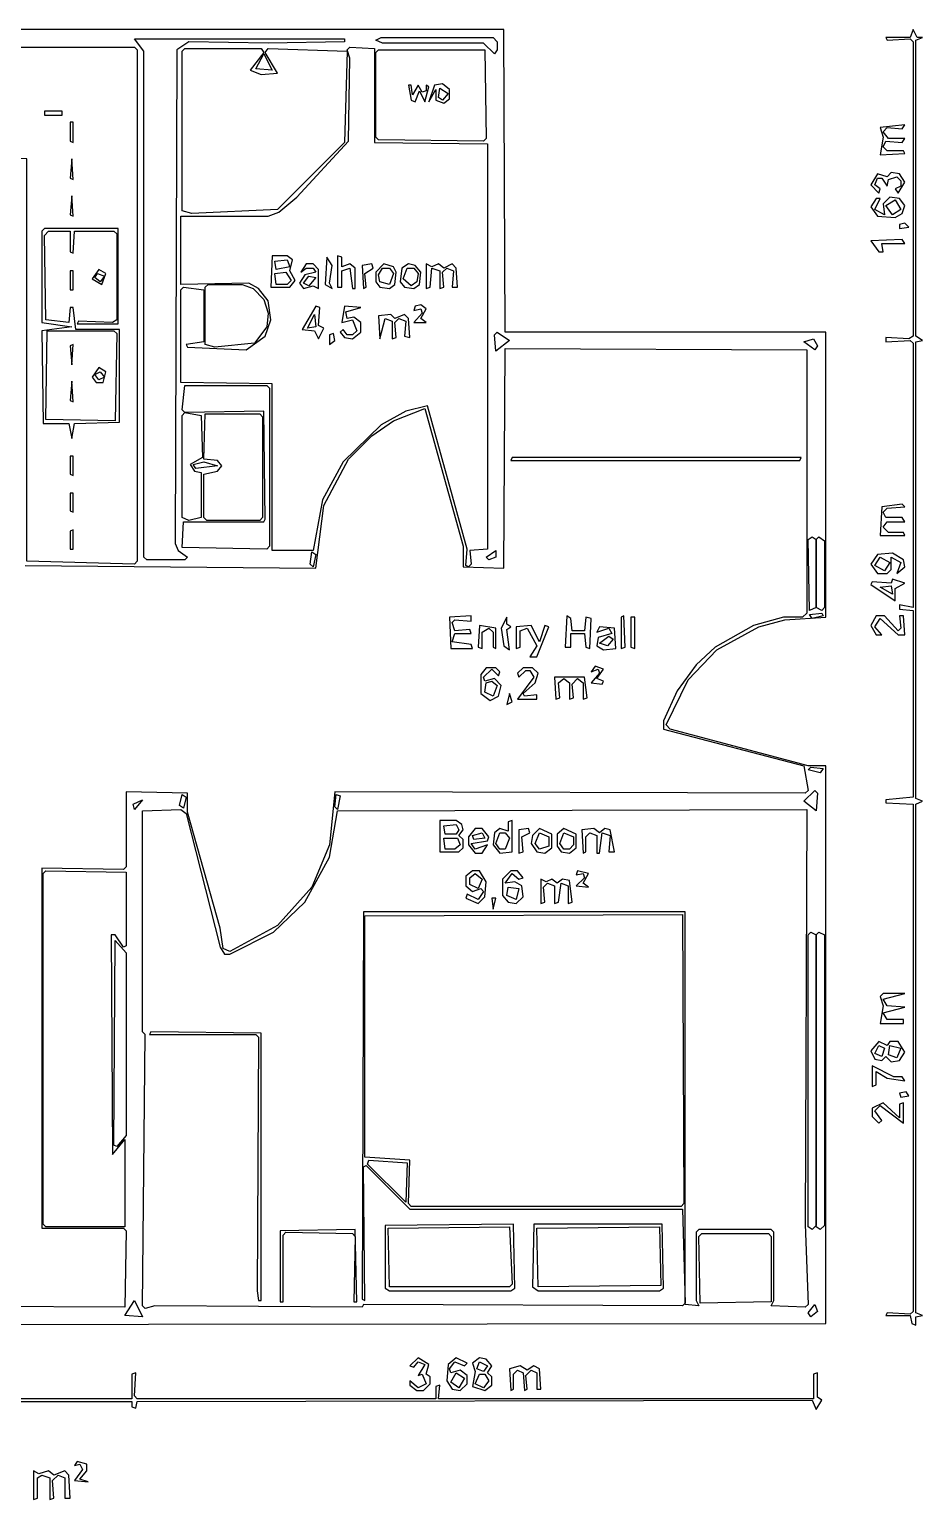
# Model space of a CAD drawing. Header units: metres. Extents: x 0 to 11.2, y 0.3 to 7.9.
# Drawn here: x 6.6 to 11.2, y 0.28 to 7.85 of the extents above; entities that cross this region are included whole.
import ezdxf

# ---------------------------------------------------------------- set-up
doc = ezdxf.new("R2010")
doc.units = ezdxf.units.M
doc.layers.add('A-WALL', color=7, linetype='Continuous')

msp = doc.modelspace()

# ---------------------------------------------------------------- linework, layer by layer
at = {"layer": 'A-WALL'}
for points in [[(0.007025, 5.8448), (0.007025, 1.2083), (0.0281, 1.19425), (1.95295, 1.2083), (1.974025, 1.1802), (10.699075, 1.187225), (10.699075, 4.06045), (10.60775, 4.06045), (9.898225, 4.250125), (9.87715, 4.2712), (9.98955, 4.503025), (10.137075, 4.657575), (10.35485, 4.777), (10.488325, 4.812125), (10.699075, 4.826175), (10.699075, 6.2944), (9.0482, 6.2944), (9.041175, 7.85395), (1.974025, 7.85395), (1.974025, 5.851825)], [(8.21925, 7.804775), (8.21925, 7.790725), (7.82585, 7.7837), (7.4184, 7.790725), (7.355175, 7.748575), (7.34815, 5.205525), (7.3622, 5.1704), (7.411375, 5.135275), (7.397325, 5.121225), (7.200625, 5.121225), (7.186575, 5.135275), (7.186575, 7.74155), (7.1374, 7.804775)], [(8.380825, 7.79775), (8.408925, 7.8118), (8.984975, 7.8118), (9.00605, 7.790725), (9.00605, 7.748575), (8.992, 7.7275), (8.9358, 7.7837), (8.41595, 7.7837)], [(11.148675, 7.85395), (11.134625, 7.8118), (11.008175, 7.8118), (11.0152, 7.79775), (11.134625, 7.804775), (11.148675, 7.790725), (11.148675, 6.273325), (11.1276, 6.259275), (11.008175, 6.2663), (11.008175, 6.245225), (11.134625, 6.25225), (11.148675, 6.2382), (11.148675, 4.87535), (11.078425, 4.8894), (11.078425, 4.868325), (11.148675, 4.8613), (11.148675, 3.898875), (11.008175, 3.884825), (11.008175, 3.870775), (11.148675, 3.86375), (11.148675, 1.25045), (11.134625, 1.2364), (11.0152, 1.243425), (11.008175, 1.229375), (11.134625, 1.229375), (11.14165, 1.187225), (11.162725, 1.1802), (11.162725, 1.22235), (11.19785, 1.229375), (11.162725, 1.243425), (11.162725, 3.86375), (11.19785, 3.8778), (11.162725, 3.89185), (11.162725, 6.245225), (11.19785, 6.25225), (11.162725, 6.273325), (11.162725, 7.79775), (11.19785, 7.8118), (11.16975, 7.8118)], [(6.30845, 7.762625), (7.1374, 7.762625), (7.15145, 7.748575), (7.15145, 5.1142), (7.1374, 5.10015), (6.582425, 5.1142), (6.582425, 7.186575), (6.2944, 7.200625), (6.301425, 7.40435), (6.385725, 7.4184), (6.385725, 7.43245), (6.315475, 7.425425), (6.301425, 7.439475)], [(8.24735, 7.762625), (8.3738, 7.7556), (8.3738, 7.270875), (8.956875, 7.26385), (8.956875, 5.177425), (8.86555, 5.1704), (8.872575, 5.10015), (8.858525, 5.0861), (8.844475, 5.093125), (8.8515, 5.177425), (8.647775, 5.91505), (8.535375, 5.88695), (8.408925, 5.8167), (8.212225, 5.627025), (8.10685, 5.430325), (8.057675, 5.1704), (7.846925, 5.1704), (7.846925, 6.02745), (7.37625, 6.034475), (7.37625, 6.512175), (7.3903, 6.526225), (7.495675, 6.512175), (7.495675, 6.245225), (7.40435, 6.231175), (7.411375, 6.217125), (7.71345, 6.203075), (7.8118, 6.273325), (7.8399, 6.357625), (7.82585, 6.455975), (7.776675, 6.5192), (7.7275, 6.5473), (7.37625, 6.540275), (7.37625, 6.891525), (7.82585, 6.891525), (7.88205, 6.9126), (7.973375, 6.989875), (8.240325, 7.2779), (8.24735, 7.706425), (8.2333, 7.748575)], [(7.397325, 7.7556), (7.790725, 7.7556), (7.804775, 7.734525), (7.734525, 7.6432), (7.790725, 7.622125), (7.875025, 7.62915), (7.8118, 7.734525), (7.82585, 7.7556), (8.2333, 7.74155), (8.21925, 7.270875), (7.875025, 6.92665), (7.43245, 6.905575), (7.383275, 6.919625), (7.383275, 7.74155)], [(7.804775, 7.7275), (7.846925, 7.6432), (7.762625, 7.650225)], [(8.380825, 7.734525), (8.394875, 7.748575), (8.942825, 7.748575), (8.94985, 7.29195), (8.9358, 7.2779), (8.394875, 7.284925), (8.380825, 7.298975)], [(8.549425, 7.565925), (8.563475, 7.48865), (8.58455, 7.481625), (8.605625, 7.537825), (8.633725, 7.481625), (8.6548, 7.5589), (8.64075, 7.565925), (8.64075, 7.537825), (8.619675, 7.5308), (8.5986, 7.565925), (8.5705, 7.51675), (8.563475, 7.565925)], [(8.760175, 7.54485), (8.72505, 7.57295), (8.6829, 7.565925), (8.6548, 7.481625), (8.689925, 7.54485), (8.689925, 7.48865), (8.732075, 7.4746), (8.760175, 7.495675)], [(8.711, 7.551875), (8.75315, 7.523775), (8.72505, 7.48865), (8.703975, 7.5027)], [(6.67375, 7.43245), (6.67375, 7.411375), (6.765075, 7.411375), (6.765075, 7.43245)], [(6.807225, 7.37625), (6.807225, 7.2779), (6.821275, 7.270875), (6.821275, 7.37625)], [(11.106525, 7.3622), (10.980075, 7.34815), (10.994125, 7.298975), (10.980075, 7.20765), (11.106525, 7.214675), (11.0995, 7.228725), (11.0152, 7.228725), (10.994125, 7.2498), (11.008175, 7.2779), (11.092475, 7.270875), (11.106525, 7.29195), (11.022225, 7.29195), (10.994125, 7.327075), (11.0152, 7.34815), (11.092475, 7.341125)], [(6.81425, 7.186575), (6.807225, 7.088225), (6.821275, 7.0812)], [(11.106525, 7.06715), (11.078425, 7.1093), (11.036275, 7.116325), (11.0152, 7.09525), (10.966025, 7.1093), (10.9309, 7.0531), (10.97305, 7.01095), (10.980075, 7.032025), (10.951975, 7.0531), (10.966025, 7.088225), (10.9871, 7.088225), (11.0152, 7.046075), (11.022225, 7.0812), (11.064375, 7.09525), (11.08545, 7.074175), (11.08545, 7.046075), (11.05735, 7.032025), (11.0714, 7.01095)], [(6.81425, 6.9969), (6.807225, 6.89855), (6.821275, 6.891525)], [(11.106525, 6.947725), (11.078425, 6.98285), (11.02925, 6.989875), (10.994125, 6.95475), (11.00115, 6.89855), (10.951975, 6.92665), (10.980075, 6.98285), (10.959, 6.98285), (10.9309, 6.9407), (10.966025, 6.891525), (11.05735, 6.8845), (11.092475, 6.905575)], [(11.05735, 6.975825), (11.08545, 6.92665), (11.0433, 6.89855), (11.008175, 6.947725)], [(7.0531, 6.8283), (6.67375, 6.8283), (6.6597, 6.81425), (6.6597, 6.343575), (6.81425, 6.3225), (6.6597, 6.301425), (6.666725, 5.823725), (6.8002, 5.823725), (6.81425, 5.74645), (6.8283, 5.823725), (7.060125, 5.83075), (7.060125, 6.30845), (6.835325, 6.30845), (6.821275, 6.42085), (6.807225, 6.42085), (6.8002, 6.343575), (6.680775, 6.357625), (6.67375, 6.793175), (6.694825, 6.81425), (6.807225, 6.81425), (6.807225, 6.708875), (6.821275, 6.70185), (6.8283, 6.81425), (7.032025, 6.81425), (7.046075, 6.8002), (7.046075, 6.357625), (7.025, 6.343575), (6.849375, 6.3506), (6.84235, 6.33655), (7.0531, 6.33655)], [(11.078425, 6.849375), (11.078425, 6.8283), (11.1276, 6.835325), (11.106525, 6.8564)], [(10.9309, 6.765075), (10.97305, 6.708875), (10.994125, 6.708875), (10.9871, 6.751025), (11.106525, 6.751025), (11.092475, 6.7721)], [(7.846925, 6.6878), (7.8399, 6.526225), (7.93825, 6.526225), (7.96635, 6.56135), (7.93825, 6.610525), (7.9523, 6.666725), (7.9242, 6.6878)], [(7.860975, 6.6597), (7.9242, 6.666725), (7.93825, 6.6316), (7.868, 6.61755)], [(8.127925, 6.680775), (8.1209, 6.540275), (8.156025, 6.5192), (8.141975, 6.5473), (8.156025, 6.638625)], [(8.184125, 6.6878), (8.184125, 6.526225), (8.2052, 6.526225), (8.2052, 6.610525), (8.24735, 6.624575), (8.2614, 6.5192), (8.27545, 6.5192), (8.27545, 6.624575), (8.24735, 6.64565), (8.2052, 6.6316), (8.2052, 6.680775)], [(6.807225, 6.610525), (6.807225, 6.512175), (6.821275, 6.512175), (6.821275, 6.610525)], [(6.95475, 6.61755), (6.919625, 6.568375), (6.9688, 6.540275), (6.989875, 6.596475)], [(6.947725, 6.596475), (6.98285, 6.582425), (6.961775, 6.554325), (6.933675, 6.5754)], [(7.860975, 6.596475), (7.917175, 6.6035), (7.945275, 6.56135), (7.9242, 6.540275), (7.868, 6.540275)], [(8.02255, 6.64565), (7.99445, 6.6035), (8.02255, 6.624575), (8.057675, 6.624575), (8.071725, 6.6035), (8.015525, 6.58945), (7.987425, 6.5473), (8.0085, 6.5192), (8.057675, 6.53325), (8.085775, 6.5192), (8.085775, 6.61755), (8.057675, 6.64565)], [(8.35975, 6.64565), (8.310575, 6.638625), (8.3176, 6.5192), (8.33165, 6.526225), (8.324625, 6.596475), (8.366775, 6.624575)], [(8.422975, 6.64565), (8.380825, 6.6035), (8.380825, 6.554325), (8.4019, 6.526225), (8.451075, 6.5192), (8.479175, 6.540275), (8.4862, 6.6035), (8.47215, 6.6316)], [(8.41595, 6.624575), (8.451075, 6.624575), (8.47215, 6.596475), (8.451075, 6.540275), (8.4019, 6.554325), (8.394875, 6.58945)], [(8.549425, 6.64565), (8.5143, 6.624575), (8.507275, 6.554325), (8.52835, 6.526225), (8.577525, 6.5192), (8.605625, 6.540275), (8.61265, 6.6035), (8.58455, 6.638625)], [(8.5424, 6.624575), (8.577525, 6.624575), (8.5986, 6.596475), (8.591575, 6.554325), (8.563475, 6.53325), (8.521325, 6.568375)], [(8.64075, 6.64565), (8.64075, 6.5192), (8.661825, 6.526225), (8.66885, 6.624575), (8.711, 6.610525), (8.711, 6.5192), (8.732075, 6.526225), (8.72505, 6.6035), (8.746125, 6.624575), (8.78125, 6.610525), (8.774225, 6.526225), (8.802325, 6.526225), (8.7953, 6.624575), (8.774225, 6.64565), (8.732075, 6.624575), (8.703975, 6.64565), (8.66885, 6.6316)], [(7.51675, 6.540275), (7.692375, 6.540275), (7.748575, 6.5192), (7.804775, 6.463), (7.82585, 6.39275), (7.818825, 6.3225), (7.7556, 6.2382), (7.551875, 6.217125), (7.5027, 6.231175), (7.5027, 6.526225)], [(8.0085, 6.5473), (8.0366, 6.582425), (8.071725, 6.5754), (8.0366, 6.53325)], [(8.071725, 6.427875), (8.001475, 6.30845), (8.0647, 6.301425), (8.085775, 6.259275), (8.113875, 6.315475), (8.085775, 6.329525), (8.0928, 6.42085)], [(8.0647, 6.385725), (8.071725, 6.3225), (8.029575, 6.315475)], [(8.21925, 6.427875), (8.2052, 6.343575), (8.2614, 6.357625), (8.282475, 6.301425), (8.2614, 6.28035), (8.2333, 6.28035), (8.212225, 6.30845), (8.198175, 6.2944), (8.21925, 6.2663), (8.2614, 6.259275), (8.30355, 6.2944), (8.30355, 6.343575), (8.268425, 6.371675), (8.2333, 6.36465), (8.226275, 6.399775), (8.30355, 6.42085)], [(8.394875, 6.3787), (8.4019, 6.259275), (8.43, 6.36465), (8.465125, 6.3506), (8.465125, 6.259275), (8.4862, 6.2663), (8.479175, 6.343575), (8.50025, 6.36465), (8.535375, 6.3506), (8.52835, 6.273325), (8.55645, 6.2663), (8.549425, 6.36465), (8.52835, 6.385725), (8.479175, 6.36465), (8.4581, 6.385725)], [(8.58455, 6.427875), (8.577525, 6.4068), (8.61265, 6.413825), (8.619675, 6.39275), (8.577525, 6.343575), (8.64075, 6.343575), (8.61265, 6.36465), (8.64075, 6.413825), (8.61265, 6.4349)], [(6.6878, 6.301425), (7.032025, 6.301425), (7.046075, 6.287375), (7.03905, 5.837775), (6.680775, 5.8448)], [(8.16305, 6.287375), (8.141975, 6.28035), (8.141975, 6.231175), (8.170075, 6.25225)], [(9.00605, 6.2944), (9.069275, 6.25225), (8.999025, 6.19605), (8.992, 6.28035)], [(6.821275, 6.231175), (6.807225, 6.22415), (6.81425, 6.1258)], [(10.586675, 6.245225), (10.63585, 6.259275), (10.656925, 6.22415), (10.642875, 6.203075)], [(6.95475, 6.11175), (6.919625, 6.062575), (6.9407, 6.034475), (6.975825, 6.034475), (6.989875, 6.090675)], [(6.933675, 6.076625), (6.961775, 6.090675), (6.98285, 6.062575), (6.95475, 6.048525)], [(6.81425, 6.0415), (6.807225, 5.94315), (6.821275, 5.936125)], [(7.397325, 6.020425), (7.818825, 6.020425), (7.832875, 6.006375), (7.832875, 5.191475), (7.818825, 5.177425), (7.383275, 5.18445), (7.3903, 5.317925), (7.804775, 5.317925), (7.8118, 5.331975), (7.804775, 5.88695), (7.397325, 5.879925), (7.383275, 5.893975)], [(7.397325, 5.879925), (7.481625, 5.865875), (7.48865, 5.6481), (7.425425, 5.612975), (7.4465, 5.57785), (7.481625, 5.570825), (7.481625, 5.339), (7.4184, 5.32495), (7.383275, 5.339), (7.383275, 5.865875)], [(7.5027, 5.8729), (7.7837, 5.8729), (7.79775, 5.85885), (7.79775, 5.339), (7.7837, 5.32495), (7.509725, 5.32495), (7.495675, 5.339), (7.495675, 5.5638), (7.565925, 5.57785), (7.587, 5.60595), (7.565925, 5.63405), (7.495675, 5.641075)], [(6.807225, 5.655125), (6.807225, 5.5638), (6.821275, 5.556775), (6.821275, 5.655125)], [(7.439475, 5.612975), (7.495675, 5.627025), (7.565925, 5.60595), (7.453525, 5.5919)], [(9.0763, 5.63405), (10.5656, 5.63405), (10.572625, 5.6481), (9.083325, 5.6481)], [(6.807225, 5.46545), (6.807225, 5.374125), (6.821275, 5.3671), (6.821275, 5.46545)], [(10.9871, 5.3952), (10.980075, 5.247675), (11.106525, 5.247675), (11.0995, 5.261725), (11.022225, 5.261725), (10.994125, 5.289825), (11.0152, 5.317925), (11.106525, 5.317925), (11.092475, 5.339), (11.008175, 5.339), (10.994125, 5.3671), (11.0152, 5.388175), (11.106525, 5.3952), (11.092475, 5.40925)], [(6.821275, 5.275775), (6.807225, 5.26875), (6.807225, 5.177425), (6.821275, 5.177425)], [(10.628825, 5.24065), (10.6499, 5.2266), (10.6499, 4.87535), (10.614775, 4.8613), (10.60775, 5.2266)], [(10.66395, 5.24065), (10.69205, 5.219575), (10.69205, 4.87535), (10.678, 4.8613), (10.6499, 4.87535), (10.6499, 5.2266)], [(8.05065, 5.163375), (8.071725, 5.149325), (8.057675, 5.0861), (8.043625, 5.10015)], [(8.999025, 5.1704), (8.999025, 5.135275), (8.9639, 5.121225), (8.94985, 5.135275)], [(10.9309, 5.10015), (10.966025, 5.050975), (11.0152, 5.050975), (11.036275, 5.07205), (11.036275, 5.135275), (11.08545, 5.107175), (11.064375, 5.050975), (11.106525, 5.0861), (11.0995, 5.121225), (11.0433, 5.15635), (10.966025, 5.149325)], [(10.980075, 5.135275), (11.02925, 5.107175), (11.00115, 5.065025), (10.951975, 5.093125)], [(11.106525, 5.0018), (11.0433, 5.022875), (11.036275, 5.0018), (10.937925, 5.008825), (10.9309, 4.994775), (11.05735, 4.910475), (11.05735, 4.9737)], [(10.980075, 4.980725), (11.036275, 4.98775), (11.0433, 4.9456)], [(10.614775, 4.840225), (10.678, 4.84725), (10.685025, 4.8332), (10.628825, 4.81915)], [(8.872575, 4.8332), (8.760175, 4.826175), (8.7672, 4.6646), (8.8796, 4.6646), (8.872575, 4.685675), (8.774225, 4.699725), (8.788275, 4.741875), (8.872575, 4.741875), (8.86555, 4.76295), (8.788275, 4.755925), (8.774225, 4.798075), (8.788275, 4.812125), (8.872575, 4.8051)], [(8.914725, 4.784025), (8.9077, 4.671625), (8.928775, 4.6646), (8.928775, 4.7489), (8.9639, 4.769975), (8.984975, 4.7489), (8.984975, 4.671625), (8.999025, 4.6646), (8.999025, 4.769975)], [(9.055225, 4.826175), (9.027125, 4.769975), (9.041175, 4.67865), (9.069275, 4.657575), (9.055225, 4.76295), (9.0763, 4.777), (9.055225, 4.79105)], [(9.1044, 4.777), (9.1044, 4.6646), (9.125475, 4.671625), (9.125475, 4.755925), (9.1606, 4.769975), (9.209775, 4.67865), (9.17465, 4.62245), (9.209775, 4.62245), (9.273, 4.777), (9.251925, 4.784025), (9.223825, 4.699725), (9.181675, 4.784025)], [(9.364325, 4.8332), (9.3573, 4.671625), (9.3854, 4.671625), (9.3854, 4.741875), (9.45565, 4.741875), (9.462675, 4.671625), (9.48375, 4.6646), (9.490775, 4.81915), (9.462675, 4.826175), (9.45565, 4.755925), (9.392425, 4.755925), (9.3854, 4.81915)], [(9.532925, 4.777), (9.518875, 4.7489), (9.5821, 4.769975), (9.59615, 4.741875), (9.5259, 4.7208), (9.518875, 4.67865), (9.554, 4.657575), (9.617225, 4.6646), (9.6102, 4.769975)], [(9.659375, 4.8332), (9.645325, 4.826175), (9.645325, 4.6646), (9.6664, 4.671625)], [(9.6945, 4.826175), (9.6945, 4.671625), (9.715575, 4.6646), (9.715575, 4.826175)], [(10.9309, 4.784025), (10.959, 4.73485), (10.9871, 4.73485), (10.951975, 4.777), (10.980075, 4.81915), (11.0714, 4.73485), (11.106525, 4.73485), (11.0995, 4.8332), (11.078425, 4.8332), (11.08545, 4.769975), (11.0714, 4.755925), (11.00115, 4.8332), (10.959, 4.8332)], [(9.603175, 4.713775), (9.575075, 4.67865), (9.532925, 4.6927), (9.5821, 4.727825)], [(8.999025, 4.56625), (8.94985, 4.56625), (8.92175, 4.531125), (8.92175, 4.432775), (8.970925, 4.39765), (9.013075, 4.418725), (9.027125, 4.474925), (8.992, 4.51005), (8.942825, 4.496), (8.9358, 4.517075), (8.97795, 4.559225), (9.013075, 4.5241), (9.0201, 4.545175)], [(9.139525, 4.56625), (9.111425, 4.53815), (9.11845, 4.517075), (9.153575, 4.5522), (9.17465, 4.5522), (9.195725, 4.517075), (9.111425, 4.404675), (9.209775, 4.404675), (9.209775, 4.42575), (9.14655, 4.418725), (9.139525, 4.432775), (9.20275, 4.488975), (9.2168, 4.53815), (9.1887, 4.56625)], [(9.51185, 4.573275), (9.490775, 4.545175), (9.5259, 4.559225), (9.532925, 4.53815), (9.490775, 4.488975), (9.546975, 4.48195), (9.554, 4.496), (9.518875, 4.51005), (9.554, 4.559225)], [(8.94985, 4.488975), (8.97795, 4.496), (9.00605, 4.474925), (8.984975, 4.418725), (8.942825, 4.4398)], [(9.3011, 4.517075), (9.308125, 4.404675), (9.3292, 4.4117), (9.322175, 4.488975), (9.350275, 4.51005), (9.378375, 4.488975), (9.378375, 4.404675), (9.39945, 4.4117), (9.392425, 4.48195), (9.420525, 4.51005), (9.448625, 4.488975), (9.448625, 4.404675), (9.4697, 4.4117), (9.45565, 4.517075)], [(9.069275, 4.432775), (9.055225, 4.376575), (9.083325, 4.390625)], [(10.60775, 4.039375), (10.6218, 4.053425), (10.685025, 4.0464), (10.670975, 4.025325)], [(7.17955, 3.884825), (7.1374, 3.83565), (7.130375, 3.86375)], [(7.383275, 3.912925), (7.40435, 3.898875), (7.3903, 3.842675), (7.369225, 3.856725)], [(8.1771, 3.912925), (8.198175, 3.9059), (8.184125, 3.83565), (8.170075, 3.8497)], [(10.642875, 3.934), (10.656925, 3.91995), (10.6499, 3.828625), (10.586675, 3.8778)], [(7.17955, 3.828625), (7.37625, 3.83565), (7.40435, 3.814575), (7.579975, 3.126125), (7.60105, 3.091), (7.62915, 3.091), (7.85395, 3.2034), (8.015525, 3.35795), (8.141975, 3.589775), (8.184125, 3.828625), (10.600725, 3.83565), (10.5937, 1.70005), (10.60775, 1.285575), (10.5937, 1.271525), (10.418075, 1.27855), (10.432125, 1.30665), (10.432125, 1.6579), (10.418075, 1.67195), (10.04575, 1.67195), (10.0317, 1.6579), (10.0317, 1.30665), (10.04575, 1.27855), (9.9755, 1.285575), (9.9755, 3.308775), (8.3176, 3.308775), (8.310575, 1.313675), (8.324625, 1.30665), (8.3176, 1.9951), (8.33165, 2.002125), (8.55645, 1.777325), (9.96145, 1.777325), (9.9755, 1.2926), (9.96145, 1.27855), (8.3176, 1.285575), (8.310575, 1.271525), (7.242775, 1.27855), (7.1936, 1.2645), (7.17955, 1.27855), (7.1936, 2.676525), (7.17955, 2.690575)], [(8.711, 3.77945), (8.711, 3.617875), (8.80935, 3.617875), (8.830425, 3.63895), (8.830425, 3.6811), (8.80935, 3.702175), (8.830425, 3.730275), (8.8234, 3.758375), (8.7953, 3.77945)], [(8.732075, 3.75135), (8.7953, 3.758375), (8.80935, 3.730275), (8.7953, 3.7092), (8.7391, 3.7092)], [(8.89365, 3.7373), (8.858525, 3.69515), (8.858525, 3.653), (8.89365, 3.61085), (8.928775, 3.61085), (8.956875, 3.653), (8.89365, 3.631925), (8.872575, 3.660025), (8.956875, 3.674075), (8.9639, 3.69515), (8.928775, 3.7373)], [(8.8796, 3.702175), (8.928775, 3.716225), (8.942825, 3.688125), (8.886625, 3.6811)], [(9.083325, 3.77945), (9.06225, 3.772425), (9.06225, 3.72325), (9.0201, 3.7373), (8.992, 3.716225), (8.984975, 3.653), (9.0201, 3.61085), (9.083325, 3.617875)], [(9.0201, 3.716225), (9.0482, 3.716225), (9.069275, 3.688125), (9.0482, 3.631925), (9.0201, 3.631925), (8.999025, 3.660025)], [(9.167625, 3.7373), (9.11845, 3.730275), (9.11845, 3.61085), (9.139525, 3.617875), (9.1325, 3.69515), (9.17465, 3.716225)], [(9.223825, 3.7373), (9.1887, 3.702175), (9.181675, 3.660025), (9.209775, 3.617875), (9.251925, 3.61085), (9.28705, 3.63895), (9.28705, 3.7092)], [(9.223825, 3.716225), (9.273, 3.69515), (9.273, 3.645975), (9.223825, 3.631925), (9.20275, 3.660025)], [(9.350275, 3.7373), (9.31515, 3.7092), (9.31515, 3.645975), (9.336225, 3.617875), (9.378375, 3.61085), (9.4135, 3.63895), (9.4135, 3.7092)], [(9.350275, 3.716225), (9.39945, 3.69515), (9.39945, 3.653), (9.378375, 3.631925), (9.350275, 3.631925), (9.3292, 3.660025)], [(9.4416, 3.730275), (9.448625, 3.61085), (9.462675, 3.617875), (9.462675, 3.69515), (9.48375, 3.716225), (9.518875, 3.702175), (9.518875, 3.61085), (9.532925, 3.61085), (9.546975, 3.716225), (9.589125, 3.702175), (9.5821, 3.617875), (9.6102, 3.617875), (9.589125, 3.730275), (9.561025, 3.7373), (9.532925, 3.716225), (9.504825, 3.7373)], [(8.732075, 3.688125), (8.802325, 3.688125), (8.816375, 3.653), (8.788275, 3.631925), (8.7391, 3.631925)], [(6.680775, 3.519525), (7.09525, 3.5125), (7.09525, 3.13315), (7.0812, 3.126125), (7.03905, 3.18935), (7.017975, 3.18935), (7.025, 2.058325), (7.088225, 2.1356), (7.088225, 1.686), (6.680775, 1.686), (6.666725, 1.70005), (6.666725, 3.505475)], [(8.8796, 3.519525), (8.844475, 3.491425), (8.844475, 3.44225), (8.8796, 3.41415), (8.92175, 3.4282), (8.9358, 3.41415), (8.9077, 3.372), (8.8515, 3.4001), (8.844475, 3.379025), (8.9077, 3.350925), (8.942825, 3.38605), (8.94985, 3.463325), (8.914725, 3.519525)], [(8.89365, 3.505475), (8.928775, 3.477375), (8.9077, 3.4282), (8.86555, 3.449275), (8.86555, 3.4844)], [(9.0763, 3.519525), (9.03415, 3.477375), (9.03415, 3.393075), (9.06225, 3.35795), (9.1044, 3.350925), (9.139525, 3.38605), (9.1325, 3.44225), (9.097375, 3.463325), (9.0482, 3.4563), (9.083325, 3.505475), (9.11845, 3.477375), (9.139525, 3.4844), (9.111425, 3.519525)], [(9.420525, 3.519525), (9.4135, 3.49845), (9.448625, 3.505475), (9.45565, 3.4844), (9.4135, 3.44225), (9.476725, 3.435225), (9.448625, 3.4563), (9.476725, 3.505475)], [(9.06225, 3.435225), (9.11845, 3.4282), (9.1044, 3.372), (9.055225, 3.393075)], [(9.23085, 3.477375), (9.23085, 3.350925), (9.251925, 3.35795), (9.2449, 3.435225), (9.265975, 3.4563), (9.3011, 3.44225), (9.3011, 3.350925), (9.322175, 3.35795), (9.336225, 3.4563), (9.37135, 3.44225), (9.37135, 3.350925), (9.392425, 3.35795), (9.378375, 3.47035), (9.34325, 3.477375), (9.31515, 3.4563), (9.28705, 3.477375), (9.25895, 3.463325)], [(8.999025, 3.379025), (8.97795, 3.379025), (8.984975, 3.322825)], [(8.324625, 3.2877), (9.96145, 3.294725), (9.968475, 1.805425), (9.954425, 1.791375), (8.563475, 1.791375), (8.549425, 1.805425), (8.55645, 2.030225), (8.324625, 2.044275)], [(10.6218, 3.2034), (10.6499, 3.18935), (10.6499, 1.693025), (10.628825, 1.67195), (10.60775, 1.686), (10.60775, 3.18935)], [(10.66395, 3.2034), (10.69205, 3.18935), (10.69205, 1.693025), (10.670975, 1.67195), (10.6499, 1.686), (10.6499, 3.18935)], [(7.03905, 3.16125), (7.09525, 3.098025), (7.09525, 2.156675), (7.046075, 2.100475), (7.032025, 2.1075)], [(10.994125, 2.887275), (10.980075, 2.873225), (10.994125, 2.82405), (10.980075, 2.732725), (11.0995, 2.732725), (11.0995, 2.7538), (11.0152, 2.7538), (10.994125, 2.788925), (11.106525, 2.817025), (11.0152, 2.82405), (10.994125, 2.859175), (11.106525, 2.887275)], [(7.2217, 2.690575), (7.214675, 2.676525), (7.762625, 2.676525), (7.776675, 2.662475), (7.76965, 1.355825), (7.776675, 1.30665), (7.790725, 1.30665), (7.790725, 2.68355)], [(10.9309, 2.592225), (10.951975, 2.550075), (10.9871, 2.54305), (11.008175, 2.564125), (11.036275, 2.536025), (11.078425, 2.54305), (11.106525, 2.5852), (11.0714, 2.6414), (11.02925, 2.6414), (11.0152, 2.620325), (10.97305, 2.6414)], [(10.97305, 2.620325), (11.00115, 2.606275), (10.9871, 2.564125), (10.951975, 2.578175)], [(11.02925, 2.620325), (11.08545, 2.606275), (11.064375, 2.5571), (11.022225, 2.57115)], [(10.937925, 2.51495), (10.937925, 2.409575), (10.959, 2.4166), (10.959, 2.48685), (11.0152, 2.451725), (11.106525, 2.437675), (11.092475, 2.45875), (11.050325, 2.45875)], [(11.078425, 2.37445), (11.08545, 2.353375), (11.1276, 2.3604), (11.11355, 2.381475)], [(10.937925, 2.297175), (10.937925, 2.255025), (10.97305, 2.2199), (10.9871, 2.23395), (10.951975, 2.283125), (10.980075, 2.311225), (11.0995, 2.2199), (11.0995, 2.325275), (11.078425, 2.31825), (11.078425, 2.248), (10.994125, 2.325275)], [(8.3457, 2.030225), (8.5424, 2.016175), (8.535375, 1.81245), (8.338675, 2.00915)], [(7.889075, 1.664925), (7.889075, 1.299625), (7.903125, 1.299625), (7.903125, 1.64385), (7.917175, 1.6579), (8.2614, 1.650875), (8.27545, 1.636825), (8.268425, 1.299625), (8.282475, 1.299625), (8.27545, 1.67195)], [(8.43, 1.693025), (8.43, 1.369875), (8.451075, 1.355825), (9.0763, 1.355825), (9.097375, 1.369875), (9.09035, 1.70005)], [(8.44405, 1.678975), (9.069275, 1.686), (9.083325, 1.39095), (9.069275, 1.3769), (8.451075, 1.3769)], [(9.1887, 1.3769), (9.2168, 1.355825), (9.842025, 1.355825), (9.8631, 1.369875), (9.856075, 1.70005), (9.195725, 1.70005)], [(9.209775, 1.678975), (9.842025, 1.686), (9.84905, 1.383925), (9.2168, 1.3769)], [(10.04575, 1.636825), (10.0598, 1.650875), (10.404025, 1.650875), (10.418075, 1.636825), (10.418075, 1.299625), (10.052775, 1.2926)], [(7.1374, 1.30665), (7.17955, 1.22235), (7.088225, 1.229375)], [(10.642875, 1.285575), (10.656925, 1.25045), (10.6218, 1.22235), (10.60775, 1.243425)], [(8.5986, 1.0116), (8.55645, 0.96945), (8.577525, 0.962425), (8.5986, 0.990525), (8.633725, 0.976475), (8.5986, 0.920275), (8.619675, 0.9273), (8.64075, 0.878125), (8.5986, 0.85705), (8.55645, 0.892175), (8.55645, 0.8711), (8.591575, 0.843), (8.6267, 0.843), (8.661825, 0.878125), (8.661825, 0.91325), (8.64075, 0.9273), (8.6548, 0.976475)], [(8.7953, 1.0116), (8.75315, 0.976475), (8.746125, 0.892175), (8.774225, 0.850025), (8.816375, 0.843), (8.8515, 0.878125), (8.8515, 0.920275), (8.816375, 0.948375), (8.7672, 0.934325), (8.760175, 0.9554), (8.788275, 0.990525), (8.83745, 0.96945), (8.8515, 0.9835)], [(8.914725, 1.0116), (8.8796, 0.9835), (8.89365, 0.94135), (8.8796, 0.864075), (8.942825, 0.843), (8.97795, 0.8711), (8.97795, 0.91325), (8.956875, 0.934325), (8.97795, 0.96945), (8.94985, 1.004575)], [(8.914725, 0.990525), (8.956875, 0.96945), (8.9358, 0.94135), (8.900675, 0.9554)], [(8.7953, 0.934325), (8.83745, 0.906225), (8.80935, 0.85705), (8.7672, 0.88515)], [(8.914725, 0.9273), (8.942825, 0.9273), (8.9639, 0.892175), (8.9358, 0.85705), (8.89365, 0.878125)], [(9.069275, 0.9554), (9.0763, 0.843), (9.09035, 0.850025), (9.09035, 0.9273), (9.111425, 0.948375), (9.139525, 0.934325), (9.14655, 0.843), (9.1606, 0.850025), (9.153575, 0.920275), (9.181675, 0.948375), (9.209775, 0.934325), (9.209775, 0.850025), (9.23085, 0.850025), (9.223825, 0.9554), (9.195725, 0.96945), (9.1606, 0.948375), (9.125475, 0.96945)], [(6.84235, 0.4777), (6.8283, 0.456625), (6.8564, 0.46365), (6.87045, 0.43555), (6.8283, 0.37935), (6.89855, 0.372325), (6.8564, 0.386375), (6.891525, 0.428525), (6.891525, 0.46365)], [(6.61755, 0.428525), (6.61755, 0.281), (6.638625, 0.288025), (6.638625, 0.3934), (6.6597, 0.40745), (6.70185, 0.3934), (6.70185, 0.281), (6.722925, 0.288025), (6.7159, 0.37935), (6.744, 0.40745), (6.779125, 0.3934), (6.779125, 0.288025), (6.807225, 0.288025), (6.8002, 0.40745), (6.779125, 0.428525), (6.722925, 0.40745), (6.694825, 0.428525), (6.64565, 0.414475)]]:
    msp.add_lwpolyline(points, close=True, dxfattribs=at)
for points in [[(6.5754, 5.093125), (8.071725, 5.079075), (8.113875, 5.402225), (8.240325, 5.641075), (8.35975, 5.7605), (8.47215, 5.837775), (8.633725, 5.901), (8.830425, 5.191475), (8.830425, 5.0861), (9.041175, 5.079075), (9.0482, 6.2101), (10.600725, 6.203075), (10.600725, 4.84725), (10.57965, 4.826175), (10.4813, 4.826175), (10.32675, 4.784025), (10.13005, 4.671625), (10.0317, 4.5803), (9.93335, 4.446825), (9.8631, 4.292275), (9.8631, 4.250125), (10.586675, 4.06045), (10.60775, 3.934), (10.5937, 3.91995), (8.170075, 3.926975), (8.141975, 3.653), (8.05065, 3.435225), (7.875025, 3.238525), (7.62915, 3.10505), (7.594025, 3.1191), (7.579975, 3.224475), (7.411375, 3.8216), (7.411375, 3.91995), (7.09525, 3.926975), (7.09525, 3.5406), (7.0812, 3.52655), (6.6597, 3.533575), (6.6597, 1.678975), (7.0812, 1.678975), (7.09525, 1.664925), (7.088225, 1.271525), (5.62, 1.27855)], [(2.030225, 0.7868), (7.12335, 0.7868), (7.12335, 0.7587), (7.144425, 0.751675), (7.15145, 0.7868), (10.628825, 0.793825), (10.6499, 0.74465), (10.678, 0.793825), (10.656925, 0.807875), (10.656925, 0.934325), (10.63585, 0.9273), (10.63585, 0.80085), (8.703975, 0.80085), (8.711, 0.8711), (8.689925, 0.864075), (8.689925, 0.80085), (7.15145, 0.80085), (7.1374, 0.8149), (7.144425, 0.934325), (7.12335, 0.9273), (7.12335, 0.80085), (4.3836, 0.80085)]]:
    msp.add_lwpolyline(points, dxfattribs=at)

doc.saveas('drawing.dxf')
